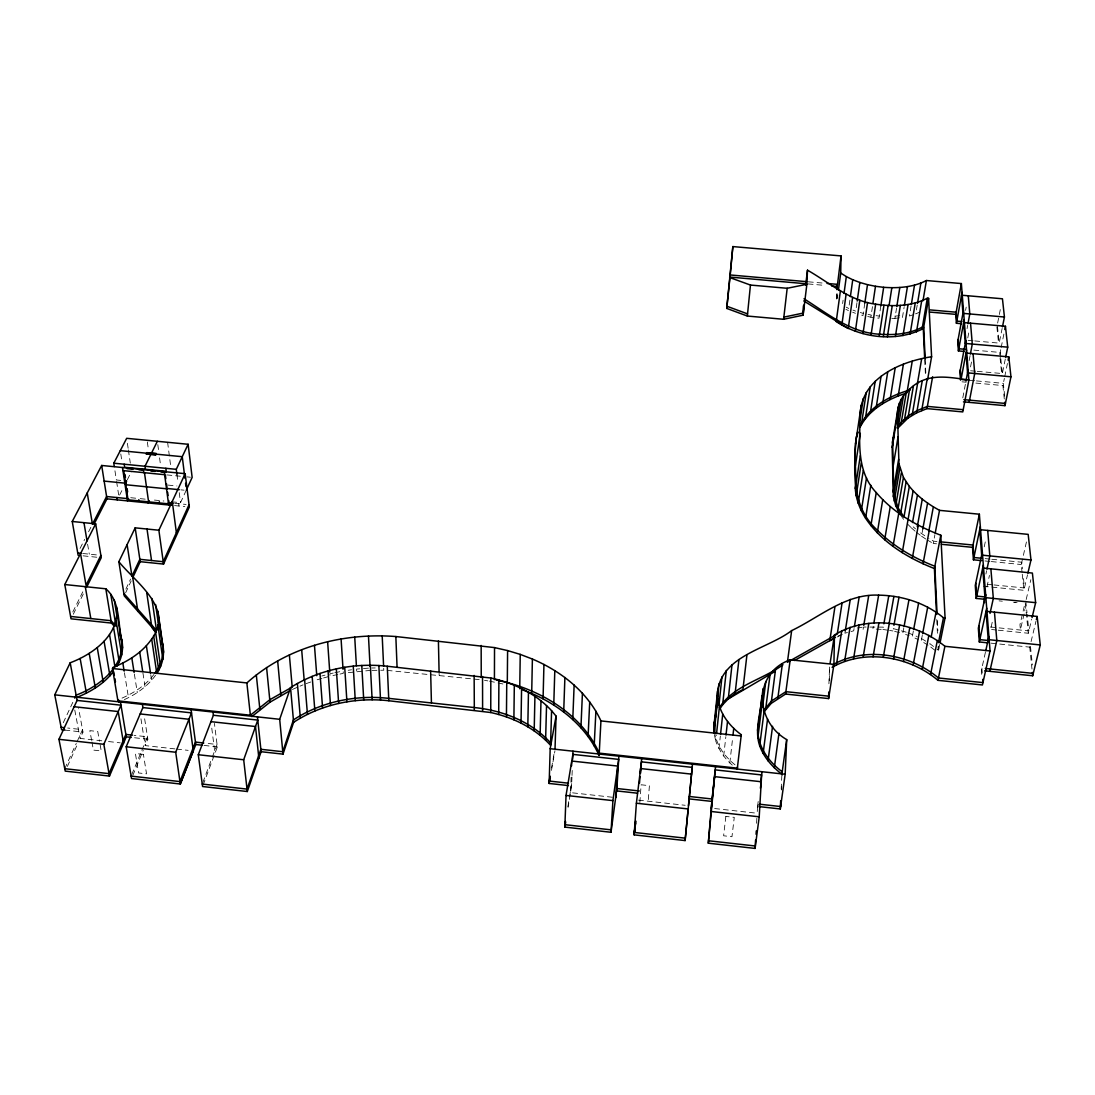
<?xml version="1.0" encoding="UTF-8"?>
<svg xmlns="http://www.w3.org/2000/svg" width="1095" height="1095" viewBox="0 0 1095 1095"><rect width="100%" height="100%" fill="white"/><g stroke="black" fill="none" stroke-linecap="round" stroke-linejoin="round"><path stroke-width="0.75" stroke-dasharray="5 3.75" d="M828.915 683.8L829.572 666.663L829.244 683.075M836.676 299.086L836.84 291.202M836.936 298.538L837.059 292.228M571.125 777.245L570.509 792.616L612.461 797.256M571.96 777.053L571.604 785.936L568.072 807.398M572.028 775.438L572.288 768.964M781.2 789.084L781.816 775.835M781.392 789.988L781.543 786.675M756.563 823.289L756.85 818.266M757.247 811.546L757.863 804.031M639.836 802.512L641.136 784.773L649.403 785.69L648.158 801.8M732.281 765.09C724.78 758.726 719.045 750.349 715.76 741.069L716.376 735.306M718.991 748.693L720.332 736.155M723.699 756.043L725.834 736.73M729.804 762.982L732.596 738.577M757.548 806.44L758.274 800.801M757.877 807.604L758.301 804.373M837.319 298.319L837.784 294.952M842.63 303.575L843.082 300.194M849.2 305.067L849.912 300.003M856.961 302.726L855.756 311.185L852.95 310.09M864.776 303.247L862.983 315.538L859.972 314.662M880.832 305.929L878.97 318.221L870.881 317.194L872.715 304.889M845.285 630.857L844.916 633.197L853.703 630.816L854.086 628.462M891.782 318.481L894.93 318.371L896.531 308.242M902.458 317.495L904.087 307.366M911.108 305.875L909.452 315.99L914.174 314.429M567.894 806.618L569.249 798.419M569.523 796.777L571.699 783.527M863.093 629.379L863.49 627.038L883.309 627.12L882.898 629.461L872.893 628.927L873.29 626.586M917.227 305.026L915.762 313.909L919.868 311.952M551.551 767.965L554.453 751.608M551.483 770.374L554.96 750.732M899.501 632.609L892.931 630.966L893.342 628.626L906.373 632.212M915.091 531.157L911.533 528.05L911.943 525.751L915.502 528.858M903.827 627.777L902.786 633.43L909.11 635.675M925.754 539L921.497 536.167L922.825 529.008M965.585 310.364L966.187 307.134M967.049 328.637L967.651 325.366M967.788 337.903L969.02 331.361M913.339 631.144L912.272 636.797L918.226 639.603M936.512 543.804L933.241 543.476L934.911 534.688M969.143 360.556L970.088 355.615M962.792 397.841L965.968 381.183M970.54 366.907L971.812 360.282M922.291 635.36L921.196 641.013L928.026 645.16M997.627 323.08L1000.515 308.503M974.714 340.928L999.201 343.118L1002.144 328.432M939.729 644.49L938.264 651.812L938.018 646.707M999.721 354.629L1000.83 349.182M1001.159 347.553L1004.129 332.812M977.287 371.342L1002.336 373.546L1005.374 358.695M1004.279 398.963L1002.897 385.549L1004.375 378.391M1004.704 376.735L1007.427 363.499M984.241 546.816L985.965 538.617M985.911 574.04L986.622 570.741M986.951 587.002L989.442 575.436M985.418 652.291L981.38 670.455L981.845 676.902M991.139 627.148L992.617 620.482M1022.087 572.589L1021.265 564.527L1026.672 540.93M983.296 586.249L1023.907 590.301L1027.521 574.793M1026.193 599.499L1030.847 579.679M1024.112 614.021L1020.43 629.652L1019.951 624.725L1024.345 605.987L1024.852 610.9M998.27 630.2L1028.314 633.252L1031.654 619.277M1031.983 669.031L1029.738 647.131L1030.299 644.777M1031.066 641.629L1035.993 621.18M202.835 782.501L211.691 758.794M212.279 757.22L217.056 744.477L205.422 743.19M203.164 784.923L217.357 746.886L214.415 723.371M131.77 774.548L147.469 736.812L134.179 735.347M132.823 775.411L143.24 750.308M174.926 748.898L145.197 745.599L147.852 739.221L144.403 717.321M64.756 768.69L76.267 743.423M76.951 741.945L82.536 729.667L67.712 728.024M67.37 766.445L77.991 743.081M101.821 740.809L80.113 738.413L82.987 732.076L78.607 708.547M171.71 501.797L180.538 502.673L186.383 489.917M125.624 592.847L131.167 580.966M63.277 722.7L74.049 699.691M125.884 589.137L130.592 579.077M73.297 614.227L83.877 592.833M72.804 611.995L83.822 589.74M119.601 495.118L123.352 487.672M127.349 479.719L131.523 471.425M80.058 548.431L84.698 539.356M88.572 531.787L91.665 525.737M124.351 699.596C136.697 694.093 148.14 685.853 155.942 674.698M153.847 674.561C145.306 685.908 132.796 693.669 119.807 699.062M837.346 636.934L841.891 634.689M292.406 689.439L298.456 686.825M299.975 686.168L303 684.868M838.222 635.949L842.233 634.306M306.08 683.65L313.937 680.885M321.766 676.026L325.01 675.122M321.944 678.407L317.085 679.776L316.907 677.381M323.572 677.956L328.432 676.6M333.195 673.069L329.882 673.767L330.047 676.149L338.328 674.41M334.851 672.727L341.489 671.331M339.984 674.068L343.296 673.37L343.146 670.989M857.221 627.996L863.49 627.038M348.183 670.277L351.55 669.784M348.333 672.659L370.261 670.4M899.789 315.702L892.11 316.332M894.93 318.371L899.447 317.851M368.44 668.142L356.587 669.072L356.737 671.454M371.835 667.991L375.215 667.95M371.958 670.373L383.784 670.208L383.674 667.827M387.151 670.386L481.239 679.803M808.343 281.812L823.632 283.14M808.083 283.933L825.055 285.412M970.608 370.753L975.618 371.191M968.172 340.34L973.072 340.778M973.852 350.099L1000.159 352.453L1000.666 357.326M969.705 380.293L974.742 380.745M976.425 380.909L1003.348 383.359L1004.731 396.746M962.012 381.826L966.201 382.21M975.837 383.086L1002.897 385.549M936.95 541.505L933.679 541.176L928.806 538.343M166.851 474.901L180.36 476.229M187.081 476.886L190.462 477.228M985.144 558.614L990.14 559.107M991.81 559.271L1021.799 562.228L1022.456 568.661M984.966 560.955L989.921 561.434M991.303 561.571L1021.265 564.527M120.792 480.418L116.357 479.98L114.811 469.864M168.055 485.085L176.938 485.975M180.867 489.848L184.056 490.163M130.729 497.705L138.627 498.499M140.201 498.649L146.511 499.279M154.422 500.073L163.908 501.017M987.184 584.265L992.262 584.771M993.959 584.935L1024.455 587.974L1023.127 575.108M174.721 503.317L186.082 504.439M174.57 505.589L184.891 506.615M999.051 600.854L1002.322 601.182M990.441 627.011L1028.876 630.912L1027.165 614.377M991.591 629.515L996.601 630.036M991.016 643.162L1029.738 647.131M82.686 553.481L99.207 555.179M83.097 555.836L97.948 557.355M937.142 649.294L938.73 649.458L938.579 646.064M64.879 730.078L82.987 732.076M134.575 737.756L147.852 739.221M204.081 745.421L217.357 746.886M108.514 741.548L120.204 742.848M176.582 749.076L188.148 750.349M638.495 800.13L685.169 805.29M714.652 808.548L757.151 813.243M876.055 315.661L879.285 316.072M882.898 629.461L887.908 630.214M889.578 630.46L892.931 630.966M484.537 680.351L487.822 680.885M489.479 681.145L505.671 684.567M868.048 314.375L871.209 315.045M867.719 316.523L870.881 317.194M860.287 312.513L863.298 313.389M907.96 632.773L917.186 636.565M852.635 312.226L855.441 313.321M846.202 307.175L848.735 308.448M845.901 309.31L848.433 310.583M927.164 539.944L933.241 543.476M921.648 638.672L925.754 641.164M924.755 535.756L919.307 531.883M916.282 532.197L921.497 536.167M933.501 646.474L929.847 643.641L929.395 645.995L935.458 650.704M735.019 764.816C725.793 757.384 717.964 747.337 715.35 735.594M907.276 523.752L911.533 528.05M901.171 515.95L903.553 519.331M714.419 734.896L715.76 741.069M74.761 709.984L80.113 738.413M91.624 740.357L89.845 730.639L97.756 731.515L99.494 741.233M91.925 741.986L93.403 750.089L101.246 750.951L99.796 742.848M87.6 544.215L89.297 554.152M124.433 672.741L128.498 697.734M134.37 674.055L137.299 692.587M140.954 718.813L145.197 745.599M116.604 481.526L118.643 494.872M142.939 673.069L145.06 686.743M120.792 453.973L121.778 460.612M150.754 674.739L151.603 680.351M127.403 443.283L128.129 448.252M128.375 449.908L130.319 463.144M147.346 441.956L148.496 450.237M157.803 444.611L158.693 451.222M159.569 457.847L160.678 466.128M167.603 442.284L170.82 467.113M176.911 474.327L177.992 482.758M179.251 492.668L180.538 502.673M178.69 503.714L178.991 506.027M211.773 728.161L214.948 753.319M997.477 326.378L999.201 343.118M1000.83 358.941L1002.336 373.546M1025.81 601.155L1027.001 612.735M1030.477 646.461L1032.393 664.993M996.874 326.858L998.599 343.597M1000.063 357.873L1001.884 375.736M1022.251 574.191L1023.907 590.301M1025.262 603.482L1028.314 633.252M981.9 668.101L982.489 676.162M925.179 359.228L925.959 376.091M937.388 620.591L937.854 630.775M924.727 359.721L925.508 376.598M936.759 619.524L937.553 636.524M439.095 672.96L439.15 675.341M725.834 816.432L723.617 835.786L731.966 836.717L734.266 817.363L725.834 816.432M1017.063 602.661L1013.792 602.332L1017.063 602.633M143.418 754.387L135.397 753.497L138.586 772.961L146.538 773.85L143.418 754.387"/><path stroke-width="1.5" d="M490.82 678.01C513.541 682.938 535.688 693.381 551.579 710.696L550.552 745.312C535.017 728.024 513.213 717.471 490.752 712.516L490.82 678.01L387.274 666.239C353.904 662.571 318.987 669.428 290.545 687.619L279.69 719.292L283.003 754.126L261.116 751.717L247.306 791.521L202.575 786.511L198.291 754.729L213.388 715.254L212.991 712.037M940.071 642.82L945.067 617.936L940.797 535.236C916.583 525.942 893.191 512.569 876.246 492.572C855.523 470.768 859.808 438.986 860.369 411.624C863.613 377.063 901.596 361.364 931.599 356.737L928.587 298.333L927.301 298.223C911.519 306.436 892.904 306.751 875.671 304.177C849.665 300.838 829.421 282.688 807.494 270.178L805.646 285.316M494.42 679.571L494.529 647.597L395.842 636.537C342.913 632.499 286.863 646.899 246.868 682.938L112.498 668.511L117.918 700.827L250.372 715.227L269.767 699.773L292.201 687.044L289.367 654.906M855.852 441.682C853.703 473.615 851.842 507.355 877.656 530.486C893.671 546.61 913.791 558.039 934.843 566.238L937.06 613.789M498.704 714.501L498.896 679.981M936.526 614.432L934.405 568.551C907.769 558.067 881.776 542.422 865.57 518.222C859.89 509.257 855.907 499.087 855.291 488.411C857.084 469.687 852.389 450.086 857.755 431.758M506.437 716.924L506.752 682.404M737.496 766.924L737.4 768.156L599.239 753.141C582.567 716.144 545.365 692.807 507.3 682.555L507.601 650.581L494.529 647.597M513.883 719.798L514.321 685.265M519.728 688.769L520.248 654.399L507.601 650.581M521.028 723.097L521.576 688.563M763.981 711.928L771.14 703.428L785.567 694.038L828.614 698.569L833.938 664.364L834.445 634.977C868.362 614.09 914.914 621.7 944.903 646.296L990.044 650.936L982.42 684.964L937.977 680.337C909.507 656.329 865.214 648.459 832.104 667.307M838.455 289.901L840.727 273.066L841.028 255.915L732.856 246.58L726.738 308.407L747.337 316.044L783.609 319.275L803.087 315.196L806.878 284.276L807.494 270.178M527.804 726.806L528.461 692.245M532.389 659.039C561.146 671.29 587.7 691.972 600.936 720.921L599.116 755.536C586.249 726.697 560.188 705.782 531.691 693.422L532.389 659.039L520.248 654.399M828.614 698.569L828.751 692.013M836.867 289.614L841.028 255.915M829.052 692.916L828.983 696.201L785.895 691.67L771.441 701.06L763.448 710.86M837.127 289.066L837.223 284.33L827.026 283.441M534.182 730.899L534.935 696.338M540.122 735.361L540.985 700.786M899.72 513.692L895.724 505.671L893.383 496.541L892.165 447.376L894.122 434.277M892.644 440.97L893.766 494.269L898.16 507.984L903.964 517.045L909.329 486.385L903.43 477.393L898.94 463.787L897.517 415.073C896.956 405.041 902.129 395.487 909.63 389.067C926.466 372.765 947.093 376.831 968.897 380.033L962.792 411.912L926.986 408.613L916.707 412.815L907.96 418.098L898.174 427.775L903.526 395.678M543.065 698.856L543.941 664.446M545.597 740.179L546.542 705.577M568.401 785.58L549.156 783.459L550.183 748.706L556.068 716.103L551.579 710.696M553.755 705.057L554.809 670.619M555.042 748.337L556.068 716.103M563.692 711.955L564.897 677.504M564.828 827.095L566.033 795.435L572.877 754.387L618.689 759.382L612.913 800.623L611.01 832.268L564.828 827.095L565.65 822.167M572.767 719.538L574.136 685.059M571.563 765.911L571.768 761.052L617.758 766.062L615.814 797.625M572.671 759.246L573 751.184M580.925 727.751L582.43 693.231M759.177 806.618L780.297 808.945L785.17 774.247L786.703 739.604C754.879 721.29 753.018 673.055 790.207 659.82L833.938 664.364M780.297 808.945L780.68 800.664M780.858 801.581L780.625 806.536L759.492 804.209M782.076 775.096L782.227 771.783C768.444 761.586 756.973 745.818 757.808 727.983M803.087 315.196L803.525 305.683M803.716 305.122L803.347 313.047L783.856 317.126M588.083 736.524L589.712 701.977M594.174 745.818L595.899 711.23M759.218 816.815L761.627 774.945L715.213 769.881L708.301 843.177L755.085 848.42L759.218 816.815L711.709 811.559M755.085 848.42L755.577 840.043M756.084 834.28L756.289 830.941M618.88 756.18L616.745 790.918L637.523 793.204M636.387 803.224L634.128 834.855L685.1 840.577L692.204 767.376L641.41 761.846L636.387 803.224L688.153 808.945L685.1 840.577M945.067 617.936L943.466 617.772C925.439 602.797 901.883 595.502 878.642 595.146C845.668 593.558 819.594 617.21 791.658 630.597C767.828 648.938 722.454 655.152 717.567 691.287C716.281 708.958 727.627 724.712 741.288 734.731L741.192 735.963L600.936 720.921M639.507 783.13L639.973 776.656M640.205 773.412L640.561 768.553L691.547 774.124M640.589 773.179L641.643 758.643M708.301 843.177L712.078 798.994L689.398 796.489M732.856 246.58L730.023 277.09L806.385 283.783M688.509 805.66L692.505 764.173M747.337 316.044L750.458 285.056L729.598 277.5M717.704 698.897L714.091 733.349L713.967 725.711L717.567 691.287M714.036 729.516L717.636 695.079M716.171 710.86L716.705 705.81M717.239 700.759L719.004 683.91M163.264 649.896C162.991 658.396 159.938 666.732 154.724 673.425M78.142 555.329L72.243 521.48L101.684 465.471L185.164 473.683L158.871 530.226L135.178 527.845L118.862 561.721C135.561 582.472 174.625 608.177 151.685 639.015L156.818 673.562C163.169 663.885 165.496 651.457 161.581 640.411M726.738 308.407L730.228 274.968L806.645 281.661M718.909 705.522L721.947 676.915M716.554 733.609L719.429 706.576M715.555 766.678L711.818 801.403L689.166 798.898M711.257 808.178L714.638 776.642L761.244 781.734L760.395 788.195M720.031 708.657L722.632 704.756L726.313 670.441M720.524 734.458L722.714 714.173M732.021 664.624L728.257 698.897L722.632 704.756M726.012 735.046L727.518 721.509M775.301 671.29L728.257 698.897L735.073 693.792L738.933 659.546M732.979 735.183L733.746 728.408M783.609 319.275L787.182 288.286L806.878 284.276M746.886 655.33L742.916 689.549L735.073 693.792M737.209 769.32L741.288 734.731M635.675 820.867L634.292 832.446L685.333 838.168M635.702 821.62L634.128 834.855L635.579 823.289M786.703 739.604L781.885 774.179C772.194 766.842 763.886 757.343 759.697 745.791C754.113 729.503 761.162 712.462 761.819 695.955M758.753 722.919L763.051 688.55M757.822 738.044L762.147 703.606M762.626 706.754L765.802 681.514M759.697 745.791L764.077 711.326M765.651 709.314L770.018 675.013M116.878 666.294C121.572 658.861 123.53 649.759 122.01 641.081C117.562 623.698 120.765 601.771 105.818 588.795L64.783 584.538L71.024 618.812L111.471 623.069L114.414 626.34M763.119 753.456L767.568 718.95M760.587 783.021L762.038 771.742M771.14 703.428L775.575 669.154M768.019 760.847L772.564 726.313M777.82 698.309L782.35 664.063M791.658 630.597L787.401 662.283L835.827 634.99M774.316 767.814L778.983 733.253M64.879 730.078L61.594 729.722L54.75 694.832L70.189 662.776C93.212 654.153 120.34 634.457 116.453 606.698M785.567 694.038L790.207 659.82M840.426 290.599L836.224 321.574C860.903 337.917 895.039 342.242 922.045 329.225L923.318 329.335L924.645 358.024M844.012 293.46L846.326 276.597L840.727 273.066M611.01 832.268L616.896 788.51L639.302 790.973M841.822 325.242L846.093 294.226M850.377 296.635L852.745 279.759L846.326 276.597M852.608 297.47L848.242 328.527L803.744 300.92M857.193 301.043L859.849 282.469L852.745 279.759M855.346 331.333L859.808 300.249M864.776 303.247L867.486 284.659L859.849 282.469M862.997 333.605L867.555 302.507M872.961 303.205L875.48 286.288L867.486 284.659M871.004 335.289L875.671 304.177M855.51 443.927L861.272 404.999M859.999 420.22L863.257 398.594M860.205 427.064L861.395 424.586L866.254 392.489M855.4 465.827L860.328 433.319M834.938 606.781L829.791 640.657L794.436 660.504M880.832 305.929L883.665 287.314C898.119 288.382 913.339 287.314 926.397 280.525L961.369 283.564L968.897 380.033M861.395 424.586L865.365 418.755L870.265 386.713M855.291 488.411L860.3 455.698M879.189 336.357L883.966 305.231M830.092 663.337L834.445 634.977M856.18 495.789L861.231 463.007M865.365 418.755L870.279 413.294L875.206 381.32M837.251 634.156L842.123 602.647M883.295 336.562L888.113 305.437M858.193 503.248L863.284 470.412M889.113 305.286L891.836 287.725M870.279 413.294L876.068 408.243L881.064 376.324M887.388 336.767L892.247 305.642M836.443 664.72L841.768 630.706M861.327 510.749L866.487 477.858M845.285 630.857L850.268 599.376M896.791 306.641L899.816 287.479M876.068 408.243L882.693 403.658L887.744 371.794M865.57 518.222L870.812 485.263M895.381 336.507L900.35 305.395M844.615 661.298L850.048 627.298M904.347 305.765L907.44 286.616M882.693 403.658L890.084 399.552L895.217 367.728M854.36 626.805L859.178 597.008M870.895 525.586L876.246 492.572M903.019 335.59L908.07 304.506M911.369 304.273L914.503 285.138M853.553 658.82L859.123 624.848M890.084 399.552L898.187 395.952L903.416 364.17M565.458 821.401L564.924 824.686L611.161 829.859M757.521 730.365L759.04 720.537M877.287 532.786L882.748 499.703M910.109 334.043L915.242 302.986M892.274 443.215L898.256 406.929M892.165 447.376L899.474 403.028M863.763 625.382L868.705 595.584M897.38 422.533L901.24 399.264M917.514 303.342L920.868 283.099M893 467.113L898.064 436.864M900.966 424.34L906.331 392.27M916.488 331.908L921.689 300.865M906.934 392.872L912.258 361.145M863.106 657.328L868.814 623.37M923.003 300.742L926.397 280.525M904.237 421.096L909.63 389.067M884.664 539.739L890.262 506.615M893.096 492.038L898.625 459.325M893.383 496.541L898.94 463.787M922.045 329.225L927.301 298.223M907.96 418.098L913.394 386.097M923.318 329.335L928.587 298.333M894.259 501.086L899.844 468.29M873.851 623.274L878.642 595.146M895.724 505.671L901.336 472.848M917.459 383.236L921.675 358.667M912.135 415.32L917.61 383.359M897.763 510.27L903.43 477.393M873.071 656.849L878.915 622.904M893.014 546.378L898.749 513.199M916.707 412.815L922.236 380.882M900.377 514.828L906.099 481.923M883.884 623.808L888.798 595.68M921.675 410.57L927.26 378.665M927.588 379.664L931.599 356.737M550.101 776.15L549.225 781.063L568.497 783.185M549.156 783.459L550.32 776.916M926.986 408.613L932.625 376.721M883.254 657.397L889.263 623.452M889.208 622.904L893.89 596.433M902.239 552.646L913.12 490.765L909.329 486.385M893.944 625.313L898.981 597.199M912.518 522.52L917.446 495.036L913.12 490.765M961.424 323.709L956.414 323.258L955.771 314.361L961.369 283.564M917.281 526.668L922.277 499.156L917.446 495.036M893.452 658.957L899.625 625.012M912.272 558.464L918.322 525.217M956.414 323.258L962.053 292.365M904.128 626.121L908.987 599.649M922.825 529.008L927.588 503.098L922.277 499.156M963.463 310.487L957.728 341.613L958.399 350.92L963.86 351.413M958.399 350.92L964.189 319.685M903.485 661.503L909.808 627.544M928.806 531.157L933.351 506.848L927.588 503.098M923.03 563.788L929.258 530.5M967.966 323.737L969.787 313.95L968.281 295.787M965.817 340.545L959.918 372.013L960.493 380.075M913.641 629.488L918.637 603.003M966.556 350.126L961.027 379.5L960.329 369.823M935.212 533.06L939.524 510.352L933.351 506.848M970.403 353.959L972.278 344.076L970.553 323.176M713.967 725.711L715.637 715.911L714.214 723.316L715.008 734.047M965.968 381.183L968.103 369.932M913.134 664.98L919.622 631.007M934.405 568.551L940.797 535.236M922.606 633.704L927.711 607.191M969.143 402.358L974.714 373.504L973.072 353.658M922.223 669.332L928.861 635.346M931.161 637.016L936.047 612.146M930.558 674.493L937.347 640.479M938.47 642.669L943.466 617.772M1002.472 326.803L1004.43 317.016L1002.445 298.784L961.533 295.198L962.943 313.348L1004.43 317.016M1004.786 329.54L1005.443 326.269L963.655 322.56L965.27 343.447L1007.728 347.156L1005.703 357.052M937.977 680.337L944.903 646.296M1008.112 360.187L1008.796 356.874L966.009 353.028L967.556 372.847L1010.959 376.789L1004.964 405.656L963.477 401.838M981.668 560.626L973.428 559.805L972.524 547.336L979.368 514.212L939.524 510.352M973.428 559.805L980.34 526.586M982.324 552.031L975.262 585.442L976.206 598.431L984.295 599.239L984.556 602.661M976.206 598.431L983.337 564.938M986.978 569.099L989.812 555.918L987.704 530.432M984.295 599.239L984.802 596.926L976.699 596.104L975.754 583.129M987.731 642.833L979.327 641.971L986.704 608.19M1032.051 617.621L1035.637 602.661L984.966 597.583L985.637 594.53L978.341 628.174L979.327 641.971M990.031 613.378L993.329 598.417L990.879 568.825L982.68 568.018L984.966 597.624M985.76 650.704L988.922 636.51M989.853 671.331L996.806 640.507L994.465 612.146M1027.904 573.15L1030.97 559.969L1028.178 534.374L979.696 529.651L981.668 555.11L1030.97 559.969M1036.376 619.606L1037.143 616.458L986.034 611.297L988.224 639.631L1040.25 644.941L1032.681 675.766L984.761 670.811M856.441 437.22L857.919 432.374M892.931 439.15L894.15 435.208M283.003 754.126L293.624 722.303L290.545 687.619M247.306 791.521L243.692 759.766L257.79 720.086L213.388 715.254M191.077 709.656L195.786 744.504L180.305 784.006L131.523 778.545L126.199 746.763L142.884 707.575L142.377 704.372M140.174 713.94L188.983 719.264L193.309 750.924L180.305 784.006L175.706 752.238L191.502 712.872L142.884 707.575M70.189 662.776L77.088 700.417L58.938 739.317L65.235 771.113L109.473 776.068L126.267 736.853L120.45 701.977M109.473 776.068L103.82 744.285L120.998 705.194L77.088 700.417M117.918 700.827L118.438 699.678L118.835 702.087M132.563 578.009L140.201 561.68L163.552 564.076L189.325 507.053L185.164 473.683M189.038 504.74L163.223 561.721L139.845 559.326L131.947 576.203L127.116 544.598M112.498 668.511L113.018 667.375C128.033 661.476 142.364 652.469 151.685 639.015M186.383 489.917L192.145 477.393L188.121 444.283L126.678 438.315L113.798 463.199L114.304 466.552M74.775 698.158L76.212 695.092C100.343 686.319 129.689 662.584 120.039 633.813M158.884 502.879L159.432 501.702M176.911 474.368L176.268 469.331L188.121 444.283M148.071 502.933L149.153 500.689M859.945 426.064C869.279 406.368 890.303 395.5 910.41 389.834M138.312 500.826L138.873 499.662M155.654 454.849L156.188 453.549L146.826 452.632L146.278 453.932L155.654 454.849L156.188 453.549M86.888 586.728L101.246 557.683L95.676 523.848L72.243 521.48M128.608 498.636L127.499 500.88L122.489 467.524M100.863 555.343L86.026 585.291L80.537 553.591M157.351 441.299L144.992 466.265L145.416 469.331M125.008 484.318L126.678 480.992M64.783 584.538L95.676 523.848M94.074 524.108L106.968 498.841L101.684 465.471M897.038 427.967L901.336 422.109L908.344 415.867L917.09 410.598L927.383 406.396L963.217 409.694M719.415 707.589C733.718 685.319 762.681 679.735 782.98 664.774M76.664 697.501C90.707 691.821 104.34 683.677 113.51 671.358M251.782 716.623L270.013 702.169L289.518 690.945M293.624 722.303C321.465 704.071 355.916 697.077 388.821 700.759L490.752 712.516M832.474 664.939C865.611 646.105 909.945 653.975 938.456 677.983L982.954 682.609L982.721 679.379M835.471 637.331L829.791 640.657L834.322 638.426M898.187 395.952L905.469 393.392M831.844 286.014L836.936 286.452M750.458 285.056L787.182 288.286M929.819 309.885L956.168 312.212L956.811 321.109L961.821 321.56M929.45 312.034L955.771 314.361M965.639 349.36L958.809 348.744L958.125 339.436M962.423 379.623L966.611 380.006M963.887 399.634L1005.415 403.453M146.853 452.796L156.215 453.7M120.286 450.647L182.249 456.697L184.932 478.296M155.627 454.699L146.278 453.932M940.235 541.82L973.003 545.036L973.907 557.506L981.804 558.286M941.426 544.283L972.524 547.336M113.798 463.199L176.268 469.331M127.061 468.646L133.001 469.235M138.942 469.823L143.404 470.261M150.836 470.987L155.298 471.425M160.91 471.986L165.728 472.451M122.955 470.59L164.647 474.696M104.148 481.102L124.844 483.141M166.467 488.425L179.265 489.698M167.193 488.849L125.788 484.743L125.911 480.541M127.143 498.567L106.598 496.514L92.432 524.218L87.244 492.942M168.37 502.673L173.133 503.152M106.968 498.841L171.628 505.288M990.879 568.825L1032.393 573.068L1035.637 602.661M988.169 640.479L979.847 639.631L978.848 625.834M77.731 552.975L81.044 553.317M985.295 668.456L1033.256 673.411M70.6 616.444L111.088 620.701L115.974 626.148M54.75 694.832L279.69 719.292M550.183 748.706L785.17 774.247M74.145 706.727L118.205 711.545L123.543 743.218M210.938 721.66L255.505 726.519L258.872 758.164M61.115 727.299L64.413 727.669M132.509 735.169L125.87 734.43L109.035 773.645L64.756 768.69M203.766 743.012L195.458 742.095L179.963 781.584L131.113 776.122M126.267 736.853L131.249 737.4M195.786 744.504L202.424 745.243M58.938 739.317L103.82 744.285M126.199 746.763L175.706 752.238M198.291 754.729L243.692 759.766M566.033 795.435L612.913 800.623M202.246 784.075L247.032 789.098L260.856 749.295L282.77 751.717L293.405 719.908C321.287 701.676 355.779 694.682 388.711 698.364L474.313 707.548C502.632 710.409 531.226 721.454 550.621 742.916M708.561 840.768L755.399 846.011M875.48 286.288L883.665 287.314M496.035 679.94L507.3 682.555M726.929 306.258L747.556 313.882M522.726 689.932L531.691 693.422M804.004 298.784C827.45 313.43 850.514 332.907 879.531 334.194C894.054 335.289 909.37 334.112 922.414 327.063L923.687 327.186L925.179 359.228M155.86 631.705L124.228 595.817L118.862 561.721M123.858 593.449L156.517 630.419L151.876 598.486M155.709 632.458L151.835 627.325L146.785 593.052M161.471 641.478L162.826 645.407L157.885 611.024M119.902 634.566L122.01 641.081M80.127 658.478L86.423 693.176M89.201 653.386L95.347 688.043M85.287 586.66L90.817 618.565M97.25 647.61L103.231 682.226M83.959 522.671L87.039 540.903M104.066 641.287L109.938 675.875M113.825 672.221L114.373 675.451M114.92 678.681L115.454 681.911M109.541 634.553L114.907 666.704M113.579 627.586L119.245 662.092M105.818 588.795L111.471 623.069M117.042 613.501L122.613 647.925M114.332 600.224L117.069 617.046M116.084 620.523L121.696 654.988M122.845 663.05L124.159 671.125M110.773 594.215L115.427 622.781M131.811 657.931L134.11 672.439M116.864 497.541L117.22 499.854M139.708 652.127L142.692 671.454M132.687 577.229L137.902 611.421M146.374 645.776L150.508 673.124M135.178 527.845L140.201 561.68M124.187 464.212L124.638 467.278L166.235 471.37L165.838 468.304M125.008 474.45L125.46 477.502M127.116 488.603L127.609 491.942M123.735 471.042L128.033 499.799L169.191 503.905L168.739 500.552M153.615 635.511L158.707 670.03M157.872 624.916L162.854 659.368M155.545 632.02L160.582 666.513M147.017 529.036L151.534 560.53M158.652 617.867L163.607 652.291M155.6 604.522L158.269 623.028M143.349 469.577L143.787 472.643M144.554 473.259L148.591 501.852M158.871 530.226L163.552 564.076M164.236 471.63L168.671 505M172.271 501.414L176.377 532.69M165.4 475.312L165.838 478.693M166.522 483.771L166.96 487.166M167.631 492.202L168.082 495.542M185.561 483.278L185.972 486.604M1005.443 326.269L1007.728 347.156M1008.796 356.874L1010.959 376.789M1037.143 616.458L1040.25 644.941M246.868 682.938L250.372 715.227M257.448 716.883L261.116 751.717M1004.621 402.303L1004.964 405.656M1032.339 672.398L1032.681 675.766M256.312 674.931L259.898 709.574M266.591 667.553L270.013 702.169M277.651 660.874L280.867 695.434M297.388 683.485L300.358 718.142M304.615 679.721L307.462 714.364M301.673 649.718L304.177 680.132M979.368 514.212L990.044 650.936M312.157 676.368L314.881 710.997M314.457 645.311L316.77 675.697M320 673.439L322.587 708.041M327.624 641.711L329.759 672.084M328.062 670.934L330.526 705.522M336.316 668.881L338.656 703.442M344.72 667.266L346.923 701.827M341.079 638.96L343.036 669.305M353.233 666.13L355.286 700.677M354.725 637.057L356.395 665.705M361.774 665.445L363.718 699.992M370.343 665.24L372.136 699.773M368.467 636.017L370.055 666.335M378.856 665.5L380.526 700.034M382.196 635.853L383.606 666.143M387.274 666.239L388.821 700.759M395.842 636.537L397.061 666.828M430.622 670.824L431.43 702.949M438.411 640.986L439.068 671.276M474.135 675.437L474.327 709.943M482.539 676.491L482.608 710.997M481.157 645.461L481.239 677.435"/></g></svg>
